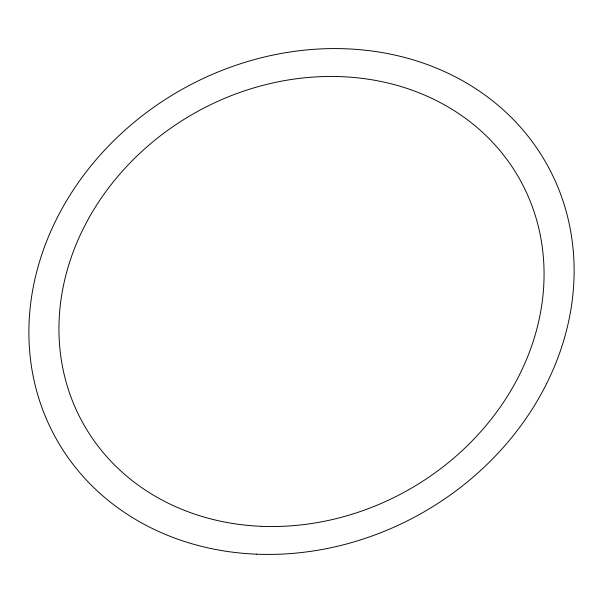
<?xml version="1.0" encoding="UTF-8"?>
<svg xmlns="http://www.w3.org/2000/svg" width="603" height="603" viewBox="0 0 603 603"><rect width="100%" height="100%" fill="white"/><g stroke="black" fill="none" stroke-linecap="round" stroke-linejoin="round"><path stroke-width="0.9" d="M256.629 554.187A281.111 243.446 -29.2 0 0 556.81 184.571A281.111 243.446 -29.2 0 0 91.061 165.742A281.111 243.446 -29.2 0 0 256.629 554.187M261.581 526.329A250.117 216.613 -29.2 0 0 528.665 197.467A250.117 216.613 -29.2 0 0 114.261 180.704A250.117 216.613 -29.2 0 0 261.581 526.329"/></g></svg>
